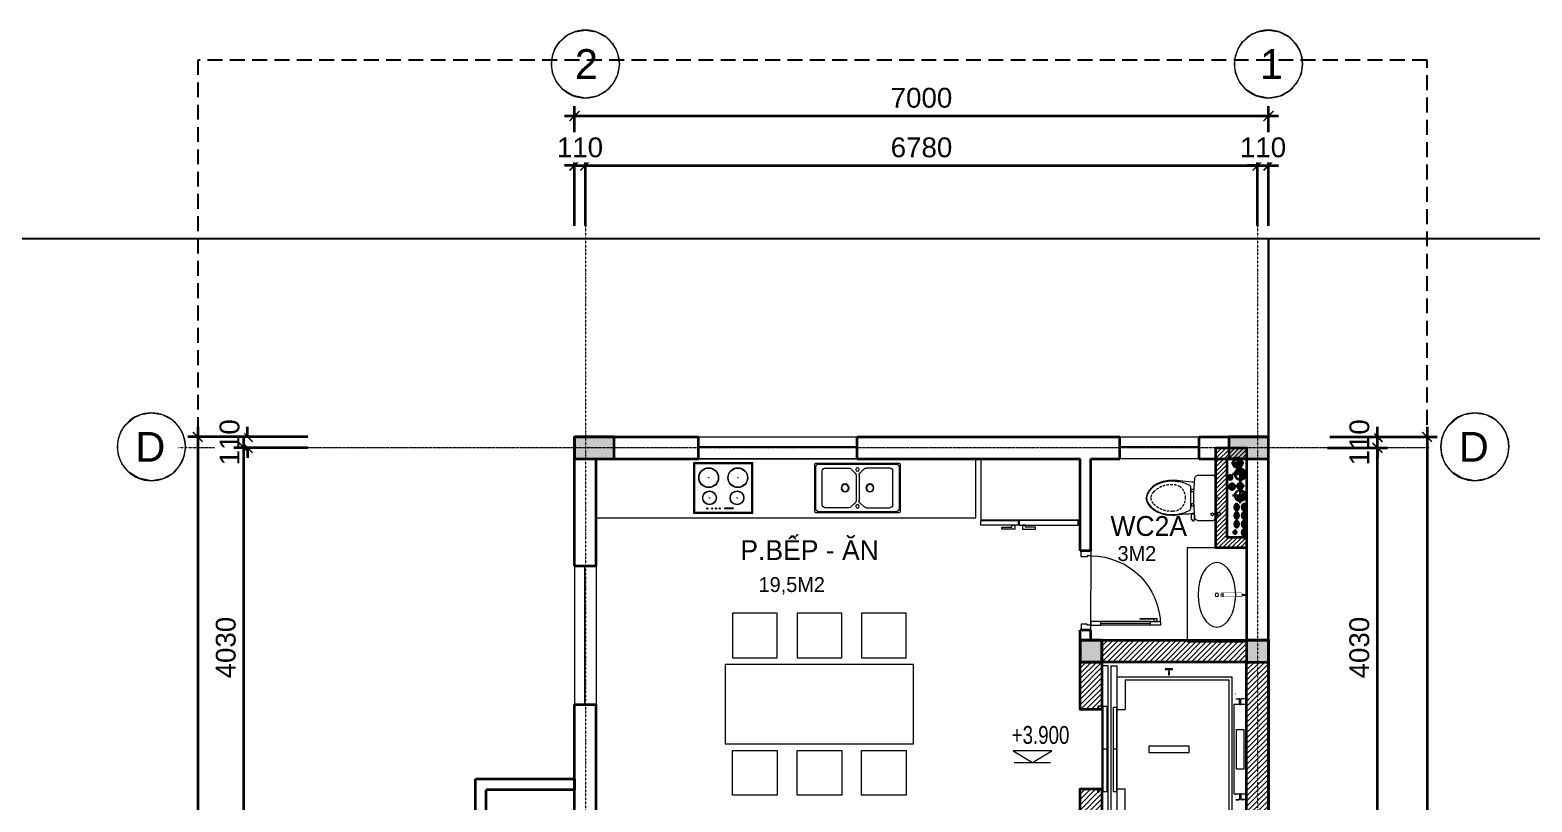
# Model space of a CAD drawing. Header units: millimetres. Extents: x -127141 to 682685, y -1234500 to 49778.
# Drawn here: x 258206 to 273356, y -180681 to -172897 of the extents above; entities that cross this region are included whole.
import ezdxf
from ezdxf.enums import TextEntityAlignment as Align

# ---------------------------------------------------------------- set-up
doc = ezdxf.new("R2010")
doc.units = ezdxf.units.MM
doc.header["$MEASUREMENT"] = 0
doc.set_wipeout_variables(frame=1)
for name, pattern in [('$AUDIT_BAD_LTYPE2', [0]), ('ACAD_ISO03W100', [30, 12, -18]), ('CENTER2', [1.125, 0.75, -0.125, 0.125, -0.125]), ('CONTINOUS', [0]), ('DASHDOT', [1, 0.5, -0.25, 0, -0.25]), ('DIVIDEX22', [1.25, 0.625, -0.25, 0, -0.125, 0, -0.25]), ('HIDDEN', [0.75, 0.5, -0.25]), ('PHANTOM2', [1.25, 0.625, -0.125, 0.125, -0.125, 0.125, -0.125]), ('PHANTOM3', [1.5, 0.625, -0.125, 0.125, -0.125, 0.125, -0.125, 0.125, -0.125]), ('xref-thap C (mb tang 32-2)$0$HIDDEN', [0.375, 0.25, -0.125])]:
    doc.linetypes.add(name, pattern=pattern)
for name, color, linetype, lineweight in [('-CONCRETE', 1, 'Continuous', 35), ('-DOOR', 137, 'Continuous', 9), ('-FURNITURE', 46, 'Continuous', 9), ('-KH', 143, 'Continuous', 13), ('-LINE1', 7, 'Continuous', 18), ('-LINE2', 252, 'Continuous', 9), ('-TEXT', 7, 'Continuous', 15), ('-WALL', 4, 'Continuous', 35), ('A-COT VACH', 2, 'Continuous', 35), ('A-DIM', 251, 'Continuous', 15), ('A-HATCH', 251, 'Continuous', 5), ('A-KY HIEU', 34, 'Continuous', 20), ('A-NET THAY', 125, 'Continuous', 18), ('A-TRUC', 251, 'DASHDOT', 5), ('A-TUONG', 7, 'Continuous', 35), ('N1.1-CN', 4, 'CONTINOUS', 35), ('N1.3-TN', 6, 'CENTER2', 35), ('N1.4-TP', 4, 'PHANTOM2', 35), ('N1.5-TH', 2, 'PHANTOM3', 30), ('N1.6-NM', 3, 'DIVIDEX22', 30), ('N4-OTHER1', 143, 'CONTINOUS', 15), ('TEXT25', 2, 'Continuous', 13)]:
    doc.layers.add(name, color=color, linetype=linetype, lineweight=lineweight)
doc.layers.add('LUOI GIONG', color=160, linetype='Continuous', plot=False)
for name, color, linetype in [('M-CD', 40, 'ACAD_ISO03W100'), ('M-Control', 170, 'CENTER2'), ('M-RP', 140, 'Continuous')]:
    doc.layers.add(name, color=color, linetype=linetype)
doc.styles.add('1', font='arial.ttf')
doc.styles.add('A1-arial', font='arial.ttf', dxfattribs={"width": 0.8})
doc.styles.get("Standard").update_dxf_attribs({"font": 'arial.ttf'})
doc.styles.add('SVN_AVO_thuong', font='')
doc.styles.add('T1', font='', dxfattribs={"height": 200})
doc.styles.get('SVN_AVO_thuong').set_extended_font_data('SVN-Avo')
doc.styles.get('T1').set_extended_font_data('VNgeometric Light')
doc.dimstyles.new('DIM_LAYOUT A2-A3', dxfattribs={"dimscale": 0, "dimtxt": 2, "dimasz": 1, "dimexe": 1, "dimexo": 0, "dimgap": 0.8, "dimtad": 1, "dimdec": 0, "dimlfac": -1, "dimzin": 0, "dimdsep": 46, "dimtxsty": 'Standard', "dimblk": 'ARCHTICK', "dimcen": 1, "dimdle": 1, "dimclrd": 256, "dimclre": 256, "dimclrt": 7, "dimadec": 0, "dimazin": 0, "dimtfac": 1, "dimtdec": 0, "dimtix": 1, "dimtofl": 0, "dimtmove": 2, "dimatfit": 3, "dimldrblk": 'ARCHTICK', "dimfxl": 1, "dimtfill": 1, "dimtolj": 1, "dimtzin": 0, "dimarcsym": 0})

# ---------------------------------------------------------------- blocks, each defined once
blk = doc.blocks.new('A$C18251349')
at = {"layer": '-LINE1'}
for points in [[(890, 4650), (1000, 4650), (1000, 3150), (890, 3150)], [(1000, 2350), (890, 2350), (890, 850), (1000, 850)]]:
    blk.add_lwpolyline(points, close=True, dxfattribs=at)
at = {"layer": '-WALL'}
for p, q in [((0, 5500), (1000, 5500)), ((0, 5500), (0, 5390)), ((1000, 4650), (1000, 5500)), ((0, 5390), (890, 5390)), ((890, 4650), (890, 5390)), ((890, 4650), (1000, 4650)), ((1000, 4650), (900, 4650)), ((890, 3150), (1000, 3150)), ((890, 3150), (890, 2350)), ((1000, 3150), (1000, 2350)), ((890, 2350), (1000, 2350)), ((890, 850), (1000, 850)), ((890, 850), (890, 110)), ((1000, 850), (1000, 0)), ((890, 110), (0, 110)), ((0, 110), (0, 0)), ((0, 0), (1000, 0))]:
    blk.add_line(p, q, dxfattribs=at)
blk = doc.blocks.new('X-5M-DH-2-CORE$0$A$C75E80C28')
at = {"layer": '-LINE2', "linetype": 'Continuous', "ltscale": 2}
for p, q in [((-731, -149), (731, -149)), ((-731, -1305), (-731, -149)), ((-557, -112), (-560, -112)), ((-510, -22), (-510, -51)), ((-507, -22), (-510, -22)), ((-510, -109), (-510, -79)), ((-507, -22), (-507, -51)), ((-507, -109), (-507, -79)), ((-456, -57), (-501, -57)), ((-456, -60), (-501, -60)), ((-456, -70), (-501, -70)), ((-456, -73), (-501, -73)), ((-453, -63), (-453, -67)), ((-450, -63), (-450, -67)), ((450, -63), (450, -67)), ((453, -63), (453, -67)), ((456, -57), (501, -57)), ((456, -60), (501, -60)), ((456, -70), (501, -70)), ((456, -73), (501, -73)), ((457, -112), (460, -112)), ((507, -22), (510, -22)), ((507, -22), (507, -51)), ((507, -109), (507, -79)), ((510, -22), (510, -51)), ((510, -109), (510, -79)), ((731, -1305), (731, -149)), ((-700, -179), (700, -179)), ((-700, -1225), (-700, -179)), ((700, -1225), (700, -179)), ((840, -1305), (-840, -1305)), ((-840, -1365), (-840, -1305)), ((-700, -1225), (-400, -1225)), ((425, -1309), (-425, -1309)), ((-425, -1343), (-425, -1309)), ((425, -1343), (-425, -1343)), ((-400, -1305), (-400, -1225)), ((0, -1309), (0, -1343)), ((700, -1225), (400, -1225)), ((400, -1305), (400, -1225)), ((425, -1343), (425, -1309)), ((840, -1365), (840, -1305)), ((840, -1365), (-840, -1365)), ((840, -1395), (-840, -1395)), ((-840, -1395), (-840, -1455)), ((-840, -1455), (-435, -1455)), ((-435, -1450), (-435, -1460)), ((-435, -1450), (-400, -1450)), ((-435, -1460), (-425, -1460)), ((-435, -1490), (-435, -1500)), ((-435, -1490), (-425, -1490)), ((-435, -1500), (-400, -1500)), ((-433, -1452), (-433, -1458)), ((-433, -1452), (-402, -1452)), ((-433, -1458), (-425, -1458)), ((-433, -1492), (-433, -1498)), ((-433, -1492), (-425, -1492)), ((-433, -1498), (-402, -1498)), ((430, -1406), (-430, -1406)), ((-430, -1406), (-430, -1446)), ((430, -1446), (-430, -1446)), ((-425, -1458), (-425, -1460)), ((-425, -1490), (-425, -1492)), ((-402, -1452), (-402, -1498)), ((400, -1450), (-400, -1450)), ((-400, -1450), (-400, -1500)), ((0, -1406), (0, -1446)), ((400, -1450), (400, -1500)), ((435, -1450), (400, -1450)), ((435, -1500), (400, -1500)), ((402, -1452), (402, -1498)), ((433, -1452), (402, -1452)), ((433, -1498), (402, -1498)), ((433, -1458), (425, -1458)), ((425, -1458), (425, -1460)), ((435, -1460), (425, -1460)), ((425, -1490), (425, -1492)), ((435, -1490), (425, -1490)), ((433, -1492), (425, -1492)), ((430, -1406), (430, -1446)), ((433, -1452), (433, -1458)), ((433, -1492), (433, -1498)), ((435, -1450), (435, -1460)), ((840, -1455), (435, -1455)), ((435, -1490), (435, -1500)), ((840, -1395), (840, -1455))]:
    blk.add_line(p, q, dxfattribs=at)
for points in [[(-450, 0), (-450, -130), (450, -130), (450, 0)], [(-200, -29), (200, -29), (200, -101), (-200, -101)], [(-36, -584), (36, -584), (36, -984), (-36, -984)]]:
    blk.add_lwpolyline(points, close=True, dxfattribs=at)
for points in [[(-780, -789), (-751, -789, 0.414214), (-750, -788), (-750, -784), (-750, -780, 0.414214), (-751, -779), (-780, -779, -0.256978), (-784, -782), (-798, -782, -0.414214), (-801, -779), (-804, -749, 0.414214), (-807, -746), (-812, -746), (-812, -784), (-812, -821), (-807, -821, 0.414214), (-804, -818), (-801, -789, -0.414214), (-798, -786), (-784, -786, -0.256978), (-780, -789)], [(780, -789), (751, -789, -0.414214), (750, -788), (750, -784), (750, -780, -0.414214), (751, -779), (780, -779, 0.256978), (784, -782), (798, -782, 0.414214), (801, -779), (804, -749, -0.414214), (807, -746), (812, -746), (812, -784), (812, -821), (807, -821, -0.414214), (804, -818), (801, -789, 0.414214), (798, -786), (784, -786, 0.256978), (780, -789)]]:
    blk.add_lwpolyline(points, format="xyb", dxfattribs=at)
for centre, radius, start, end in [((-501, -51), 9.4, 180, 270), ((-501, -79), 9.4, 90, 180), ((-501, -51), 6.2, 180, 270), ((-501, -79), 6.2, 90, 180), ((-456, -63), 6.2, 0, 90), ((-456, -63), 3, 0, 90), ((-456, -67), 6.2, 270, 0), ((-456, -67), 3, 270, 0), ((456, -63), 6.2, 90, 180), ((456, -67), 6.2, 180, 270), ((456, -63), 3, 90, 180), ((456, -67), 3, 180, 270), ((501, -51), 6.2, 270, 0), ((501, -51), 9.4, 270, 0), ((501, -79), 9.4, 0, 90), ((501, -79), 6.2, 0, 90)]:
    blk.add_arc(centre, radius, start, end, dxfattribs=at)
blk = doc.blocks.new('A$C5C575821')
at = {"layer": '-CONCRETE'}
h = blk.add_hatch(color=256, dxfattribs=at)
h.dxf.hatch_style = 1
h.paths.add_polyline_path([(0, 220), (0, 0), (220, 0), (220, 220)])
blk.add_lwpolyline([(0, 0), (220, 0), (220, 220), (0, 220)], close=True, dxfattribs=at)
blk = doc.blocks.new('A$C3F71457E')
at = {"layer": 'A-HATCH'}
h = blk.add_hatch(dxfattribs=at)
h.set_pattern_fill('ANSI31', color=256, scale=300)
h.paths.add_polyline_path([(200, 380), (-20, 380), (-20, -98), (18, -98), (18, -67), (12, -67), (12, -75), (10, -75), (10, -65), (20, -65), (20, -100), (200, -100)])
h.paths.add_polyline_path([(-20, 600), (-1480, 600), (-1480, 380), (-20, 380)])
h.paths.add_polyline_path([(-1480, 380), (-1700, 380), (-1700, -1380), (-1480, -1380)])
h.paths.add_polyline_path([(-20, -1380), (-1480, -1380), (-1480, -1600), (-20, -1600)])
h.paths.add_polyline_path([(200, -900), (20, -900), (20, -935), (10, -935), (10, -925), (12, -925), (12, -933), (18, -933), (18, -902), (-20, -902), (-20, -1380), (-20, -1380), (200, -1380)])
at = {"layer": '-CONCRETE'}
blk.add_lwpolyline([(-20, -100), (-20, 380), (-1480, 380), (-1480, -1380), (-20, -1380), (-20, -900), (200, -900), (200, -1600), (-1700, -1600), (-1700, 600), (200, 600), (200, -100), (-20, -100)], dxfattribs=at)
at = {"layer": '-LINE1'}
blk.add_line((-20, -900), (-20, -100), dxfattribs=at)
at = {"layer": '-WALL'}
for p in [(-1700, 380), (-20, 380), (-1700, -1600), (-20, -1600)]:
    blk.add_blockref('A$C5C575821', p, dxfattribs=at)
at = {"color": 2, "rotation": 90}
blk.add_blockref('X-5M-DH-2-CORE$0$A$C75E80C28', (-1480, -500), dxfattribs=at)
blk = doc.blocks.new('A$C23F441E4')
at = {"ltscale": 3}
blk.add_lwpolyline([(-300, 0), (-300, -510), (300, -510), (300, 0), (-300, 0)], dxfattribs=at)
for points in [[(-290, -10), (-290, -500), (290, -500), (290, -10)], [(-100, -46), (-15, -46), (-15, -56), (-100, -56)]]:
    blk.add_lwpolyline(points, close=True, dxfattribs=at)
for centre, radius in [((-139, -156), 70), ((-139, -156), 67), ((37, -48), 6.6), ((74, -48), 6.6), ((139, -156), 70), ((139, -156), 67), ((112, -48), 6.6), ((160, -48), 6.6), ((-147, -359), 100), ((-147, -359), 97), ((-139, -156), 2), ((147, -359), 100), ((147, -359), 97), ((139, -156), 2), ((-147, -359), 2), ((147, -359), 2)]:
    blk.add_circle(centre, radius, dxfattribs=at)
blk = doc.blocks.new('A$C14986441')
at = {"ltscale": 3}
for p, q in [((-250, 420), (-250, -420)), ((240, 430), (-240, 430)), ((-200, 325), (-200, 87)), ((170, 355), (-170, 355)), ((200, 87), (200, 325)), ((250, -420), (250, 420)), ((-191, 66), (-149, 24)), ((-128, 15), (128, 15)), ((149, 24), (191, 66)), ((-200, -325), (-200, -87)), ((-191, -66), (-149, -24)), ((-128, -15), (128, -15)), ((149, -24), (191, -66)), ((200, -87), (200, -325)), ((-240, -430), (240, -430)), ((170, -355), (-170, -355))]:
    blk.add_line(p, q, dxfattribs=at)
blk.add_lwpolyline([(240, -390), (240, 390, 0.414214), (210, 420), (-210, 420, 0.414214), (-240, 390), (-240, -390, 0.414214), (-210, -420), (210, -420, 0.414214)], format="xyb", close=True, dxfattribs=at)
for centre, radius in [((0, 125), 40), ((0, 125), 35), ((-186, 0), 17.5), ((185, 0), 17.5), ((0, -125), 40), ((0, -125), 35)]:
    blk.add_circle(centre, radius, dxfattribs=at)
for centre, radius, start, end in [((-240, 420), 10, 90, 180), ((-170, 325), 30, 90, 180), ((170, 325), 30, 0, 90), ((240, 420), 10, 0, 90), ((-170, 87), 30, 180, 225), ((-128, 45), 30, 225, 270), ((128, 45), 30, 270, 315), ((170, 87), 30, 315, 0), ((-170, -87), 30, 135, 180), ((-128, -45), 30, 90, 135), ((128, -45), 30, 45, 90), ((170, -87), 30, 0, 45), ((-240, -420), 10, 180, 270), ((-170, -325), 30, 180, 270), ((170, -325), 30, 270, 0), ((240, -420), 10, 270, 0)]:
    blk.add_arc(centre, radius, start, end, dxfattribs=at)
blk = doc.blocks.new('A$C55AD6C8F')
at = {"ltscale": 3}
for p, q in [((-670, 624), (-670, 1000)), ((-670, 1000), (-624, 1000)), ((-624, 1000), (-624, 624)), ((0, 1000), (-615, 1000)), ((-615, 1000), (-615, 0)), ((0, 0), (0, 1000)), ((-624, 624), (-670, 624)), ((-670, 613), (-670, 18)), ((-624, 613), (-670, 613)), ((-624, 18), (-624, 613)), ((-670, 18), (-624, 18)), ((-615, 0), (0, 0))]:
    blk.add_line(p, q, dxfattribs=at)
at = {"ltscale": 3, "elevation": 0}
for points in [[(-670, 688), (-670, 657), (-710, 657), (-710, 788), (-691, 788), (-691, 688)], [(-670, 549), (-670, 580), (-710, 580), (-710, 449), (-691, 449), (-691, 549)]]:
    blk.add_lwpolyline(points, close=True, dxfattribs=at)
blk = doc.blocks.new('*U122')
at = {"linetype": '$AUDIT_BAD_LTYPE2'}
for p, q in [((70, 100), (70, 600)), ((90, 600), (90, 100))]:
    blk.add_line(p, q, dxfattribs=at)
for points in [[(50, 600), (90, 600), (90, 700), (50, 700), (50, 600)], [(50, 603), (50, 100)], [(50, 100), (90, 100), (90, 0), (50, 0), (50, 100)]]:
    blk.add_lwpolyline(points)
for points in [[(118, 495), (118, 664), (90, 664), (90, 636), (113, 636), (113, 495)], [(0, 0), (50, 0), (50, -40), (60, -40), (60, -100), (0, -100)], [(800, 0), (750, 0), (750, -40), (740, -40), (740, -100), (800, -100)]]:
    blk.add_lwpolyline(points, close=True)
at = {"linetype": '$AUDIT_BAD_LTYPE2', "ltscale": 0.3}
blk.add_arc((50, 0), 700, 0, 90, dxfattribs=at)
blk = doc.blocks.new('A$C18091ED7')
for p, q in [((0, -42), (0, 0)), ((146, -27), (179, -27)), ((146, -27), (146, -30)), ((146, -30), (166, -30)), ((153, -37), (146, -30)), ((152, 0), (152, -27)), ((152, 0), (179, 0)), ((153, -37), (166, -37)), ((153, -40), (153, -37)), ((153, -40), (178, -40)), ((153, -40), (178, -40)), ((153, -40), (153, -42)), ((185, -30), (166, -30)), ((178, -37), (166, -37)), ((185, -30), (178, -37)), ((178, -37), (178, -40)), ((178, -40), (178, -42)), ((179, 0), (179, -27)), ((179, -27), (185, -27)), ((185, -27), (185, -30)), ((-83, -267), (-83, -300)), ((-83, -278), (-83, -288)), ((-61, -290), (-83, -290)), ((-63, -265), (-81, -265)), ((-61, -267), (-61, -300)), ((61, -267), (61, -300)), ((61, -290), (83, -290)), ((63, -265), (81, -265)), ((83, -267), (83, -300)), ((83, -278), (83, -288)), ((165, -262), (165, -290)), ((168, -260), (228, -260)), ((168, -292), (207, -292)), ((231, -274), (231, -262))]:
    blk.add_line(p, q)
for points in [[(230, -219, -0.137407), (225, -235), (222, -241, -0.236081), (198, -255, -0.051961), (-198, -255, -0.236081), (-222, -241), (-225, -235, -0.137407), (-230, -219), (-230, -72, -0.198912), (-226, -63), (-209, -46, -0.198912), (-200, -42), (0, -42), (200, -42, -0.198912), (209, -46), (226, -63, -0.198912), (230, -72)], [(144, -619, -0.212405), (26, -734, -0.027685), (-1, -739, -0.022279), (-26, -734, -0.212405), (-144, -619, -0.142796), (-167, -428, -0.093005), (-128, -309, -0.256439), (-111, -300), (0, -300), (111, -300, -0.256439), (128, -309, -0.093005), (167, -428, -0.142796)]]:
    blk.add_lwpolyline(points, format="xyb", close=True)
at = {"linetype": 'xref-thap C (mb tang 32-2)$0$HIDDEN', "ltscale": 100}
blk.add_lwpolyline([(61, -669, -0.199031), (0, -699, -0.199031), (-61, -669, -0.218924), (-132, -478, -0.153791), (-112, -404, -0.236701), (0, -348, -0.236701), (112, -404, -0.153791), (132, -478, -0.218924)], format="xyb", close=True, dxfattribs=at)
blk.add_circle((166, -78), 13.9)
for centre, radius, start, end in [((-81, -267), 1.98, 90, 180), ((-63, -267), 1.98, 0, 90), ((63, -267), 1.98, 90, 180), ((81, -267), 1.98, 0, 90), ((168, -262), 2.47, 90, 180), ((168, -290), 2.47, 180, 270), ((207, -277), 15.5, 270, 306.4659), ((168, -225), 80.1, 306.4659, 320.3123), ((228, -274), 2.47, 320.3123, 0)]:
    blk.add_arc(centre, radius, start, end)
for points in [[(-156, -259), (-157, -267), (-164, -328), (-169, -385), (-184, -528), (-136, -679), (-50, -735), (-20, -741), (0, -744)], [(156, -259), (157, -267), (164, -328), (169, -385), (184, -528), (136, -679), (50, -735), (20, -741), (0, -744)]]:
    blk.add_open_spline(points, degree=3, knots=[130.613938, 130.613938, 130.613938, 130.613938, 152.852109, 311.129351, 417.703951, 561.383393, 697.692632, 710.812262, 710.812262, 710.812262, 710.812262])
blk = doc.blocks.new('Sink_Cicle')
blk.add_lwpolyline([(17, -50), (-17, -50), (-18, -252), (17, -252)], close=True)
blk.add_circle((0, -300), 17.5)
at = {"layer": 'Defpoints'}
blk.add_line((0, -100), (0, 0), dxfattribs=at)
blk.add_wipeout([(17, -50), (-17, -50), (-18, -252), (17, -252)])
at = {"layer": '-FURNITURE', "linetype": 'Continuous'}
blk.add_ellipse((0, -300), major_axis=(-325, 0), ratio=0.584615, dxfattribs=at)
blk.add_line((-18, -237), (17, -237))
blk = doc.blocks.new('A$C2896516a')
for points in [[(75, 1386), (525, 1386), (525, 1836), (75, 1836), (75, 1386)], [(725, 1386), (1175, 1386), (1175, 1836), (725, 1836), (725, 1386)], [(1375, 1386), (1825, 1386), (1825, 1836), (1375, 1836), (1375, 1386)], [(75, 450), (525, 450), (525, 0), (75, 0), (75, 450)], [(725, 450), (1175, 450), (1175, 0), (725, 0), (725, 450)], [(1375, 450), (1825, 450), (1825, 0), (1375, 0), (1375, 450)]]:
    blk.add_lwpolyline(points)
blk.add_lwpolyline([(0, 518), (1900, 518), (1900, 1318), (0, 1318)], close=True)
blk = doc.blocks.new('cot 220')
at = {"layer": 'A-COT VACH'}
h = blk.add_hatch(color=251, dxfattribs=at)
h.dxf.hatch_style = 1
h.paths.add_polyline_path([(110, 110), (-110, 110), (-110, -110), (110, -110)])
blk.add_lwpolyline([(-110, -110), (110, -110), (110, 110), (-110, 110)], close=True, dxfattribs=at)
blk = doc.blocks.new('Tag - Metric')
blk.add_lwpolyline([(0, 3.44), (-1.1, 3.26), (-2.06, 2.76), (-2.71, 2.12), (-3.13, 1.43), (-3.37, 0.73), (-3.44, 0), (-3.3, -0.99), (-2.83, -1.96), (-2.11, -2.72), (-1.16, -3.24), (0, -3.44), (1.28, -3.19), (2.29, -2.57), (2.96, -1.75), (3.33, -0.88), (3.44, 0), (3.34, 0.84), (3.08, 1.53), (2.65, 2.2), (1.84, 2.91), (1.07, 3.27), (0, 3.44)], close=True)
blk.add_circle((0, 0), 3.44)
at = {"style": 'A1-arial', "flags": 8}
blk.add_attdef('1', text='', height=3, dxfattribs=at).set_placement((0, 0), align=Align.MIDDLE_CENTER)
blk = doc.blocks.new('_ArchTick')
at = {"color": 0, "linetype": 'ByBlock', "const_width": 0.15}
blk.add_lwpolyline([(-0.5, -0.5), (0.5, 0.5)], dxfattribs=at)
blk = doc.blocks.new('*D2244')
at = {"layer": 'A-DIM', "lineweight": -2, "transparency": 16777216}
for p, q in [((4611, 21777), (4611, 22486)), ((11611, 21777), (11611, 22486)), ((4511, 22386), (11711, 22386))]:
    blk.add_line(p, q, dxfattribs=at)
at = {"layer": 'Defpoints', "color": 0, "transparency": 16777216}
for p in [(11611, 22386), (4611, 21777, 0), (11611, 21777, 0)]:
    blk.add_point(p, dxfattribs=at)
at = {"layer": 'A-DIM', "lineweight": -2, "transparency": 16777216, "xscale": 100, "yscale": 100, "zscale": 100, "rotation": 180}
blk.add_blockref('_ArchTick', (4611, 22386), dxfattribs=at)
at = {"layer": 'A-DIM', "lineweight": -2, "transparency": 16777216, "xscale": 100, "yscale": 100, "zscale": 100}
blk.add_blockref('_ArchTick', (11611, 22386), dxfattribs=at)
at = {"layer": 'A-DIM', "color": 7, "transparency": 16777216, "insert": (8111, 22568), "char_height": 200, "attachment_point": 5, "bg_fill": 3, "box_fill_scale": 1.25, "bg_fill_color": 256, "bg_fill_true_color": 13158600, "bg_fill_transparency": 0}
blk.add_mtext('\\A1;7000', dxfattribs=at)
blk = doc.blocks.new('*D2245')
at = {"layer": 'A-DIM', "lineweight": -2, "transparency": 16777216}
for p, q in [((12711, 19149), (12711, 19249)), ((12230, 19149), (12811, 19149)), ((12230, 19039), (12811, 19039)), ((12711, 19039), (12711, 18939))]:
    blk.add_line(p, q, dxfattribs=at)
at = {"layer": 'Defpoints', "color": 0, "transparency": 16777216}
for p in [(12230, 19149), (12230, 19039)]:
    blk.add_point(p, dxfattribs=at)
at = {"layer": 'A-DIM', "lineweight": -2, "transparency": 16777216, "xscale": 100, "yscale": 100, "zscale": 100}
for p, rotation in [((12711, 19149), 270), ((12711, 19039), 90)]:
    blk.add_blockref('_ArchTick', p, dxfattribs=dict(at, rotation=rotation))
at = {"layer": 'A-DIM', "color": 7, "transparency": 16777216, "insert": (12529, 19094), "char_height": 200, "attachment_point": 5, "rotation": 90, "bg_fill": 3, "box_fill_scale": 1.25, "bg_fill_color": 256, "bg_fill_true_color": 13158600, "bg_fill_transparency": 0}
blk.add_mtext('\\A1;110', dxfattribs=at)
at = {"layer": 'Defpoints', "color": 0, "transparency": 16777216}
blk.add_point((12711, 19039), dxfattribs=at)
blk = doc.blocks.new('*D2246')
at = {"layer": 'A-DIM', "lineweight": -2, "transparency": 16777216}
for p, q in [((1314, 19149), (1314, 19249)), ((1920, 19149), (1214, 19149)), ((1920, 19039), (1214, 19039)), ((1314, 19039), (1314, 18939))]:
    blk.add_line(p, q, dxfattribs=at)
at = {"layer": 'Defpoints', "color": 0, "transparency": 16777216}
for p in [(1920, 19149, 0), (1920, 19039, 0)]:
    blk.add_point(p, dxfattribs=at)
at = {"layer": 'A-DIM', "lineweight": -2, "transparency": 16777216, "xscale": 100, "yscale": 100, "zscale": 100}
for p, rotation in [((1314, 19149), 270), ((1314, 19039), 90)]:
    blk.add_blockref('_ArchTick', p, dxfattribs=dict(at, rotation=rotation))
at = {"layer": 'A-DIM', "color": 7, "transparency": 16777216, "insert": (1132, 19094), "char_height": 200, "attachment_point": 5, "rotation": 90, "bg_fill": 3, "box_fill_scale": 1.25, "bg_fill_color": 256, "bg_fill_true_color": 13158600, "bg_fill_transparency": 0}
blk.add_mtext('\\A1;110', dxfattribs=at)
at = {"layer": 'Defpoints', "color": 0, "transparency": 16777216}
blk.add_point((1314, 19039), dxfattribs=at)
blk = doc.blocks.new('*D2247')
at = {"layer": 'A-DIM', "lineweight": -2, "transparency": 16777216}
for p, q in [((13211, 19249), (13211, 5364)), ((12230, 19149), (13311, 19149)), ((12230, 5464), (13311, 5464))]:
    blk.add_line(p, q, dxfattribs=at)
at = {"layer": 'Defpoints', "color": 0, "transparency": 16777216}
for p in [(12230, 19149), (12230, 5464, 0), (13211, 5464)]:
    blk.add_point(p, dxfattribs=at)
at = {"layer": 'A-DIM', "lineweight": -2, "transparency": 16777216, "xscale": 100, "yscale": 100, "zscale": 100}
for p, rotation in [((13211, 19149), 90), ((13211, 5464), 270)]:
    blk.add_blockref('_ArchTick', p, dxfattribs=dict(at, rotation=rotation))
at = {"layer": 'A-DIM', "color": 7, "transparency": 16777216, "insert": (13403, 12174), "char_height": 200, "attachment_point": 5, "rotation": 90, "bg_fill": 3, "box_fill_scale": 1.25, "bg_fill_color": 256, "bg_fill_true_color": 13158600, "bg_fill_transparency": 0}
blk.add_mtext('\\A1;13685', dxfattribs=at)
blk = doc.blocks.new('*D2250')
at = {"layer": 'A-DIM', "lineweight": -2, "transparency": 16777216}
for p, q in [((4721, 21277), (4721, 21986)), ((11501, 21277), (11501, 21986)), ((4621, 21886), (11601, 21886))]:
    blk.add_line(p, q, dxfattribs=at)
at = {"layer": 'Defpoints', "color": 0, "transparency": 16777216}
for p in [(11501, 21886), (4721, 21277, 0), (11501, 21277, 0)]:
    blk.add_point(p, dxfattribs=at)
at = {"layer": 'A-DIM', "lineweight": -2, "transparency": 16777216, "xscale": 100, "yscale": 100, "zscale": 100, "rotation": 180}
blk.add_blockref('_ArchTick', (4721, 21886), dxfattribs=at)
at = {"layer": 'A-DIM', "lineweight": -2, "transparency": 16777216, "xscale": 100, "yscale": 100, "zscale": 100}
blk.add_blockref('_ArchTick', (11501, 21886), dxfattribs=at)
at = {"layer": 'A-DIM', "color": 7, "transparency": 16777216, "insert": (8111, 22068), "char_height": 200, "attachment_point": 5, "bg_fill": 3, "box_fill_scale": 1.25, "bg_fill_color": 256, "bg_fill_true_color": 13158600, "bg_fill_transparency": 0}
blk.add_mtext('\\A1;6780', dxfattribs=at)
blk = doc.blocks.new('*D2251')
at = {"layer": 'A-DIM', "lineweight": -2, "transparency": 16777216}
for p, q in [((11501, 21277), (11501, 21986)), ((11611, 21277), (11611, 21986)), ((11501, 21886), (11401, 21886)), ((11611, 21886), (11711, 21886))]:
    blk.add_line(p, q, dxfattribs=at)
at = {"layer": 'Defpoints', "color": 0, "transparency": 16777216}
for p in [(11501, 21277, 0), (11611, 21277)]:
    blk.add_point(p, dxfattribs=at)
at = {"layer": 'A-DIM', "lineweight": -2, "transparency": 16777216, "xscale": 100, "yscale": 100, "zscale": 100}
blk.add_blockref('_ArchTick', (11501, 21886), dxfattribs=at)
at = {"layer": 'A-DIM', "lineweight": -2, "transparency": 16777216, "xscale": 100, "yscale": 100, "zscale": 100, "rotation": 180}
blk.add_blockref('_ArchTick', (11611, 21886), dxfattribs=at)
at = {"layer": 'A-DIM', "color": 7, "transparency": 16777216, "insert": (11556, 22068), "char_height": 200, "attachment_point": 5, "bg_fill": 3, "box_fill_scale": 1.25, "bg_fill_color": 256, "bg_fill_true_color": 13158600, "bg_fill_transparency": 0}
blk.add_mtext('\\A1;110', dxfattribs=at)
at = {"layer": 'Defpoints', "color": 0, "transparency": 16777216}
blk.add_point((11611, 21886), dxfattribs=at)
blk = doc.blocks.new('*D2252')
at = {"layer": 'A-DIM', "lineweight": -2, "transparency": 16777216}
for p, q in [((4611, 21277), (4611, 21986)), ((4721, 21277), (4721, 21986)), ((4611, 21886), (4511, 21886)), ((4721, 21886), (4821, 21886))]:
    blk.add_line(p, q, dxfattribs=at)
at = {"layer": 'Defpoints', "color": 0, "transparency": 16777216}
for p in [(4611, 21277, 0), (4721, 21277)]:
    blk.add_point(p, dxfattribs=at)
at = {"layer": 'A-DIM', "lineweight": -2, "transparency": 16777216, "xscale": 100, "yscale": 100, "zscale": 100}
blk.add_blockref('_ArchTick', (4611, 21886), dxfattribs=at)
at = {"layer": 'A-DIM', "lineweight": -2, "transparency": 16777216, "xscale": 100, "yscale": 100, "zscale": 100, "rotation": 180}
blk.add_blockref('_ArchTick', (4721, 21886), dxfattribs=at)
at = {"layer": 'A-DIM', "color": 7, "transparency": 16777216, "insert": (4666, 22068), "char_height": 200, "attachment_point": 5, "bg_fill": 3, "box_fill_scale": 1.25, "bg_fill_color": 256, "bg_fill_true_color": 13158600, "bg_fill_transparency": 0}
blk.add_mtext('\\A1;110', dxfattribs=at)
at = {"layer": 'Defpoints', "color": 0, "transparency": 16777216}
blk.add_point((4721, 21886), dxfattribs=at)
blk = doc.blocks.new('*D2255')
at = {"layer": 'A-DIM', "lineweight": -2, "transparency": 16777216}
for p, q in [((12711, 14909), (12711, 19139)), ((12206, 19039), (12811, 19039)), ((12206, 15009), (12811, 15009))]:
    blk.add_line(p, q, dxfattribs=at)
at = {"layer": 'Defpoints', "color": 0, "transparency": 16777216}
for p in [(12206, 19039, 0), (12711, 19039), (12206, 15009, 0)]:
    blk.add_point(p, dxfattribs=at)
at = {"layer": 'A-DIM', "lineweight": -2, "transparency": 16777216, "xscale": 100, "yscale": 100, "zscale": 100}
for p, rotation in [((12711, 19039), 90), ((12711, 15009), 270)]:
    blk.add_blockref('_ArchTick', p, dxfattribs=dict(at, rotation=rotation))
at = {"layer": 'A-DIM', "color": 7, "transparency": 16777216, "insert": (12528, 17024), "char_height": 200, "attachment_point": 5, "rotation": 90, "bg_fill": 3, "box_fill_scale": 1.25, "bg_fill_color": 256, "bg_fill_true_color": 13158600, "bg_fill_transparency": 0}
blk.add_mtext('\\A1;4030', dxfattribs=at)
blk = doc.blocks.new('*D2256')
at = {"layer": 'A-DIM', "lineweight": -2, "transparency": 16777216}
for p, q in [((1276, 14909), (1276, 19139)), ((1871, 19039), (1176, 19039)), ((1871, 15009), (1176, 15009))]:
    blk.add_line(p, q, dxfattribs=at)
at = {"layer": 'Defpoints', "color": 0, "transparency": 16777216}
for p in [(1276, 19039), (1871, 19039, 0), (1871, 15009, 0)]:
    blk.add_point(p, dxfattribs=at)
at = {"layer": 'A-DIM', "lineweight": -2, "transparency": 16777216, "xscale": 100, "yscale": 100, "zscale": 100}
for p, rotation in [((1276, 19039), 90), ((1276, 15009), 270)]:
    blk.add_blockref('_ArchTick', p, dxfattribs=dict(at, rotation=rotation))
at = {"layer": 'A-DIM', "color": 7, "transparency": 16777216, "insert": (1094, 17024), "char_height": 200, "attachment_point": 5, "rotation": 90, "bg_fill": 3, "box_fill_scale": 1.25, "bg_fill_color": 256, "bg_fill_true_color": 13158600, "bg_fill_transparency": 0}
blk.add_mtext('\\A1;4030', dxfattribs=at)
blk = doc.blocks.new('*D2258')
at = {"layer": 'A-DIM', "lineweight": -2, "transparency": 16777216}
for p, q in [((811, 19249), (811, 5364)), ((1920, 19149), (711, 19149)), ((1984, 5464), (711, 5464))]:
    blk.add_line(p, q, dxfattribs=at)
at = {"layer": 'Defpoints', "color": 0, "transparency": 16777216}
for p in [(1920, 19149, 0), (811, 5464), (1984, 5464, 0)]:
    blk.add_point(p, dxfattribs=at)
at = {"layer": 'A-DIM', "lineweight": -2, "transparency": 16777216, "xscale": 100, "yscale": 100, "zscale": 100}
for p, rotation in [((811, 19149), 90), ((811, 5464), 270)]:
    blk.add_blockref('_ArchTick', p, dxfattribs=dict(at, rotation=rotation))
at = {"layer": 'A-DIM', "color": 7, "transparency": 16777216, "insert": (628, 12307), "char_height": 200, "attachment_point": 5, "rotation": 90, "bg_fill": 3, "box_fill_scale": 1.25, "bg_fill_color": 256, "bg_fill_true_color": 13158600, "bg_fill_transparency": 0}
blk.add_mtext('\\A1;13685', dxfattribs=at)
blk = doc.blocks.new('N-ONGDUNG')
at = {"layer": 'N4-OTHER1', "ltscale": 10}
h = blk.add_hatch(dxfattribs=at)
h.set_pattern_fill('ANSI31', color=256, scale=36, angle=-90, style=0)
h.set_pattern_definition([(315, (39548.85, 159241.4585), (3.18198052, 3.18198052), [])])
h.paths.add_polyline_path([(0, 45, -0.414214), (45, 0), (0, 0)])
h.paths.add_polyline_path([(-45, 0, -0.414214), (0, 45), (0, 0, 1)])
h.paths.add_polyline_path([(0, 0), (45, 0, -1)])
at = {"linetype": 'Continuous', "ltscale": 10}
for p, q in [((63, 0), (-63, 0)), ((0, 63), (0, -63))]:
    blk.add_line(p, q, dxfattribs=at)
blk.add_circle((0, 0), 45, dxfattribs=at)
for centre, start, end in [((-23, 0), 0, 180), ((23, 0), 180, 0)]:
    blk.add_arc(centre, 22.5, start, end, dxfattribs=at)
blk = doc.blocks.new('$cc')
h = blk.add_hatch()
h.set_pattern_fill('_USER', color=8, scale=0.05, angle=45, style=0, pattern_type=0)
h.set_pattern_definition([(45, (-200956.024176, 465343.044346), (-0.0353553390593, 0.0353553390593), [])])
edge = h.paths.add_edge_path()
edge.add_arc((-0.19, -0.25), 0.313, -53.1301, 53.1301, ccw=False)
edge.add_arc((0, 0), 0.5, 90, 270, ccw=False)
edge.add_arc((0.19, 0.25), 0.312, 126.8699, 233.1301)
at = {"color": 8}
blk.add_lwpolyline([(0, 0, -0.5), (0, -0.5, -1), (0, 0.5, 0.5), (0, 0, 0.333333), (0, 0, 0.333333)], format="xyb", dxfattribs=at)
blk.add_circle((0, 0), 0.5)
blk = doc.blocks.new('A$C9810a9bf')
at = {"layer": 'M-RP', "ltscale": 200}
for centre, radius in [((-14.75, 0), 14.75), ((-14.75, 0), 4.75), ((17.95, 0), 17.95), ((17.95, 0), 7.95)]:
    blk.add_circle(centre, radius, dxfattribs=at)
blk.add_ellipse((3.2, 0), major_axis=(-32.7, 0), ratio=0.75611402, dxfattribs=at)
at = {"layer": 'M-RP', "ltscale": 200, "xscale": 9.5, "yscale": 9.5, "zscale": 9.5, "rotation": 180}
blk.add_blockref('$cc', (-14.75, 0), dxfattribs=at)
at = {"layer": 'M-RP', "ltscale": 200, "xscale": 15.9, "yscale": 15.9, "zscale": 15.9}
blk.add_blockref('$cc', (17.95, 0), dxfattribs=at)
blk = doc.blocks.new('A$Caa2107e4')
at = {"layer": 'M-Control', "ltscale": 0.03}
for centre, radius in [((-14.75, 0), 14.75), ((-14.75, 0), 4.75), ((17.95, 0), 17.95), ((17.95, 0), 7.95)]:
    blk.add_circle(centre, radius, dxfattribs=at)
blk.add_ellipse((3.2, 0), major_axis=(-32.7, 0), ratio=0.75611402, dxfattribs=at)
at = {"layer": 'M-Control', "ltscale": 0.03, "xscale": 9.5, "yscale": 9.5, "zscale": 9.5, "rotation": 180}
blk.add_blockref('$cc', (-14.75, 0), dxfattribs=at)
at = {"layer": 'M-Control', "ltscale": 0.03, "xscale": 15.9, "yscale": 15.9, "zscale": 15.9}
blk.add_blockref('$cc', (17.95, 0), dxfattribs=at)
blk = doc.blocks.new('A$Cddca1029')
at = {"layer": 'A-HATCH'}
h = blk.add_hatch(dxfattribs=at)
h.set_pattern_fill('ANSI31', color=256, scale=250, angle=180)
h.set_pattern_definition([(225, (850724.535, -721488), (22.0970869, -22.0970869), [])])
h.paths.add_polyline_path([(900, 12), (1010, 12), (1010, 322), (0, 322), (0, 12), (110, 12), (110, 212), (900, 212)])
at = {"layer": 'A-NET THAY'}
blk.add_line((110, 12), (900, 12, 0), dxfattribs=at)
at = {"layer": 'A-TUONG'}
for points in [[(900, 12), (1010, 12), (1010, 322), (0, 322), (0, 12), (110, 12), (110, 212), (900, 212), (900, 12)], [(110, 12), (900, 12)]]:
    blk.add_lwpolyline(points, dxfattribs=at)
at = {"layer": 'M-CD', "xscale": 34, "yscale": 34, "zscale": 34, "rotation": 270}
blk.add_blockref('$cc', (851, 128), dxfattribs=at)
at = {"layer": 'M-RP', "ltscale": 200}
for name, p in [('A$C9810a9bf', (595, 113)), ('A$Caa2107e4', (595, 113)), ('A$C9810a9bf', (595, 38)), ('A$Caa2107e4', (595, 38)), ('A$C9810a9bf', (680, 113)), ('A$Caa2107e4', (680, 113)), ('A$C9810a9bf', (680, 38)), ('A$Caa2107e4', (680, 38)), ('A$C9810a9bf', (766, 113)), ('A$Caa2107e4', (766, 113)), ('A$C9810a9bf', (766, 38)), ('A$Caa2107e4', (766, 38)), ('A$C9810a9bf', (851, 38)), ('A$Caa2107e4', (851, 38))]:
    blk.add_blockref(name, p, dxfattribs=at)
at = {"layer": 'N1.1-CN', "xscale": 0.4444444444444459, "yscale": 0.4444444444444459, "zscale": 0.4444444444444459}
blk.add_blockref('N-ONGDUNG', (299, 177), dxfattribs=at)
at = {"layer": 'N1.3-TN', "xscale": -1, "rotation": 180}
blk.add_blockref('N-ONGDUNG', (155, 102), dxfattribs=at)
at = {"layer": 'N1.4-TP', "xscale": 1.222222222222223, "yscale": 1.222222222222223, "zscale": 1.222222222222223, "rotation": 180}
blk.add_blockref('N-ONGDUNG', (266, 77), dxfattribs=at)
at = {"layer": 'N1.5-TH', "xscale": 0.6666666666666681, "yscale": 0.6666666666666681, "zscale": 0.6666666666666681}
for p in [(391, 159), (385, 77)]:
    blk.add_blockref('N-ONGDUNG', p, dxfattribs=at)
at = {"layer": 'N1.6-NM', "xscale": -1.222222222222223, "yscale": 1.222222222222223, "zscale": 1.222222222222223, "rotation": 180}
blk.add_blockref('N-ONGDUNG', (482, 77), dxfattribs=at)
blk = doc.blocks.new('A$C8515276a')
at = {"layer": 'A-COT VACH'}
h = blk.add_hatch(color=251, dxfattribs=at)
h.dxf.hatch_style = 1
h.paths.add_polyline_path([(5010.6, 19149), (4610.6, 19149), (4610.6, 18929), (5010.6, 18929)])
h = blk.add_hatch(color=251, dxfattribs=at)
h.dxf.hatch_style = 1
h.paths.add_polyline_path([(11610.6, 19149), (11210.6, 19149), (11210.6, 18929), (11610.6, 18929)])
for points in [[(4610.6, 18929), (5010.6, 18929), (5010.6, 19149), (4610.6, 19149)], [(11210.6, 18929), (11610.6, 18929), (11610.6, 19149), (11210.6, 19149)]]:
    blk.add_lwpolyline(points, close=True, dxfattribs=at)
at = {"layer": 'A-TRUC', "ltscale": 3}
for p, q in [((13235.3, 19039, 0), (614.8, 19039, 0)), ((13189.8, 19039, 0), (774.1, 19039, 0))]:
    blk.add_line(p, q, dxfattribs=at)
at = {"layer": 'A-TRUC', "ltscale": 3, "elevation": 0}
blk.add_lwpolyline([(4720.6, 21862.5), (4720.6, 932.5)], dxfattribs=at)
at = {"layer": 'A-COT VACH', "xscale": -1}
blk.add_blockref('cot 220', (9820.5, 16989, 0), dxfattribs=at)
at = {"layer": 'A-COT VACH'}
blk.add_blockref('cot 220', (11500.6, 16989, 0), dxfattribs=at)
at = {"layer": 'A-KY HIEU'}
ref = blk.add_blockref('Tag - Metric', (13692.6, 19049, 0), dxfattribs=dict(at, xscale=-99.58625416537795, yscale=99.58625416537795, zscale=99.58625416537795))
ref.add_attrib('DETAIL#', 'D', dxfattribs={"layer": '0', "height": 300, "style": 'A1-arial'}).set_placement((13682.6, 19049, 0), align=Align.MIDDLE_CENTER)
ref = blk.add_blockref('Tag - Metric', (342.9, 19049, 0), dxfattribs=dict(at, xscale=-99.58625416537795, yscale=99.58625416537795, zscale=99.58625416537795))
ref.add_attrib('DETAIL#', 'D', dxfattribs={"layer": '0', "height": 300, "style": 'A1-arial'}).set_placement((332.8, 19049, 0), align=Align.MIDDLE_CENTER)
at = {"layer": 'A-DIM'}
dim = blk.add_linear_dim(base=(11610.6, 22386.2, 0), p1=(4610.6, 21776.6, 0), p2=(11610.6, 21776.6, 0), dimstyle='DIM_LAYOUT A2-A3', override={"dimscale": 100}, dxfattribs=at)
dim.commit()
dim.dimension.update_dxf_attribs({"geometry": '*D2244', "text_midpoint": (8110.6, 22568.3, 0)})
for base, p1, p2, picture, middle in [((1314.1, 19039, 0), (1919.8, 19149, 0), (1919.8, 19039, 0), '*D2246', (1132, 19094, 0)), ((12710.6, 19039, 0), (12230.3, 19149, 0), (12230.3, 19039, 0), '*D2245', (12528.5, 19094, 0))]:
    dim = blk.add_linear_dim(base=base, p1=p1, p2=p2, angle=90, dimstyle='DIM_LAYOUT A2-A3', override={"dimscale": 100}, dxfattribs=at)
    dim.commit()
    dim.dimension.update_dxf_attribs({"geometry": picture, "text_midpoint": middle})
dim = blk.add_linear_dim(base=(11500.6, 21886.2, 0), p1=(4720.6, 21276.6, 0), p2=(11500.6, 21276.6, 0), dimstyle='DIM_LAYOUT A2-A3', override={"dimscale": 100}, dxfattribs=at)
dim.commit()
dim.dimension.update_dxf_attribs({"geometry": '*D2250', "text_midpoint": (8110.6, 22068.3, 0)})
dim = blk.add_linear_dim(base=(13210.6, 5464, 0), p1=(12230.3, 19149, 0), p2=(12230.3, 5464, 0), angle=90, dimstyle='DIM_LAYOUT A2-A3', override={"dimscale": 100}, dxfattribs=at)
dim.commit()
dim.dimension.update_dxf_attribs({"geometry": '*D2247', "text_midpoint": (13402.9, 12174, 0), "dimtype": 128})
dim = blk.add_linear_dim(base=(1276.4, 19039, 0), p1=(1871.1, 15009, 0), p2=(1871.1, 19039, 0), angle=270, dimstyle='DIM_LAYOUT A2-A3', override={"dimscale": 100}, dxfattribs=at)
dim.commit()
dim.dimension.update_dxf_attribs({"geometry": '*D2256', "text_midpoint": (1094.3, 17024, 0)})
for base, p1, p2, picture, middle in [((4720.6, 21886.2, 0), (4610.6, 21276.6, 0), (4720.6, 21276.6, 0), '*D2252', (4665.6, 22068.3, 0)), ((11610.6, 21886.2, 0), (11500.6, 21276.6, 0), (11610.6, 21276.6, 0), '*D2251', (11555.6, 22068.3, 0))]:
    dim = blk.add_linear_dim(base=base, p1=p1, p2=p2, dimstyle='DIM_LAYOUT A2-A3', override={"dimscale": 100}, dxfattribs=at)
    dim.commit()
    dim.dimension.update_dxf_attribs({"geometry": picture, "text_midpoint": middle})
dim = blk.add_linear_dim(base=(12710.6, 19039, 0), p1=(12206.4, 15009, 0), p2=(12206.4, 19039, 0), angle=270, dimstyle='DIM_LAYOUT A2-A3', override={"dimscale": 100}, dxfattribs=at)
dim.commit()
dim.dimension.update_dxf_attribs({"geometry": '*D2255', "text_midpoint": (12528.4, 17024, 0)})
at = {"layer": 'A-TRUC', "ltscale": 3, "elevation": 0}
blk.add_lwpolyline([(11500.6, 21862.5), (11500.6, 932.5)], dxfattribs=at)
at = {"layer": 'Defpoints', "color": 1, "linetype": 'HIDDEN', "ltscale": 300, "elevation": 0}
blk.add_lwpolyline([(13210.6, 22949), (810.6, 22949), (810.6, 1946.2), (13210.6, 1946.2)], close=True, dxfattribs=at)
at = {"layer": 'A-KY HIEU'}
ref = blk.add_blockref('Tag - Metric', (4720.6, 22909.5, 0), dxfattribs=dict(at, xscale=-99.58625416537795, yscale=99.58625416537795, zscale=99.58625416537795))
ref.add_attrib('DETAIL#', '2', dxfattribs={"layer": '0', "height": 300, "style": 'A1-arial'}).set_placement((4730.4, 22909.5, 0), align=Align.MIDDLE_CENTER)
ref = blk.add_blockref('Tag - Metric', (11610.7, 22909.5, 0), dxfattribs=dict(at, xscale=-99.58625416537795, yscale=99.58625416537795, zscale=99.58625416537795))
ref.add_attrib('DETAIL#', '1', dxfattribs={"layer": '0', "height": 300, "style": 'A1-arial'}).set_placement((11642, 22909.5, 0), align=Align.MIDDLE_CENTER)
at = {"layer": 'A-DIM'}
dim = blk.add_linear_dim(base=(810.6, 5464, 0), p1=(1919.8, 19149, 0), p2=(1984.1, 5464), angle=90, dimstyle='DIM_LAYOUT A2-A3', override={"dimscale": 100}, dxfattribs=at)
dim.commit()
dim.dimension.update_dxf_attribs({"geometry": '*D2258', "text_midpoint": (628.4, 12306.5, 0)})

msp = doc.modelspace()

# ---------------------------------------------------------------- linework, layer by layer
at = {"layer": '-DOOR'}
for p, q in [((264947.4, -176999.9), (266547.4, -176999.9)), ((266547.4, -177099.9), (264947.4, -177099.9)), ((264947.4, -177099.9), (266547.4, -177099.9)), ((264947.4, -177219.9), (266547.4, -177219.9)), ((263697.5, -178300), (263697.2, -179700)), ((263797.7, -178300), (263797.4, -179700)), ((263917.2, -178300), (263916.9, -179700))]:
    msp.add_line(p, q, dxfattribs=at)
for points in [[(266547.4, -177220), (264947.4, -177220), (264947.4, -177000), (266547.4, -177000)], [(269197.4, -177000), (269997.5, -177000), (269997.5, -177220), (269197.4, -177220)]]:
    msp.add_lwpolyline(points, close=True, dxfattribs=at)
msp.add_lwpolyline([(269997.5, -177100), (269197.5, -177100)], dxfattribs=at)
at = {"layer": '-FURNITURE'}
for q in [(267747.3, -177220), (263917.5, -177820.1)]:
    msp.add_line((267747.3, -177820.1), q, dxfattribs=at)
msp.add_lwpolyline([(269877, -179067.1), (270477, -179067.1), (270477, -178117.1), (269877, -178117.1)], close=True, dxfattribs=at)
at = {"layer": '-KH'}
msp.add_line((268132.6, -180283.6), (268500.6, -180283.6), dxfattribs=at)
msp.add_lwpolyline([(268511.7, -180165.8), (268121.4, -180165.8), (268316.6, -180283.6)], close=True, dxfattribs=at)
msp.add_solid([(268316.6, -180283.6), (268316.6, -180165.8), (268511.7, -180165.8), (268316.6, -180283.6)], dxfattribs=at)
at = {"layer": '-LINE2'}
msp.add_line((268907.3, -178950), (268907.7, -178150), dxfattribs=at)
at = {"layer": '-WALL'}
for p, q in [((263697.5, -177000), (264947.4, -176999.9)), ((263697.5, -178300.1), (263697.5, -177000)), ((264947.4, -177220), (264947.4, -177000)), ((266547.4, -176999.9), (269197.4, -177000)), ((266547.4, -177220), (266547.4, -177000)), ((269197.5, -177220), (269197.4, -177000)), ((269997.5, -177000), (270697.5, -177000)), ((269997.5, -177220), (269997.5, -177000)), ((270697.5, -190685), (270697.5, -177000)), ((263917.5, -177220), (264947.4, -177220)), ((263917.5, -178300.1), (263917.5, -177220)), ((266547.4, -177220), (268797.3, -177220)), ((268797.3, -178150), (268797.3, -177220)), ((268907.3, -177220), (269197.5, -177220)), ((268907.3, -178150), (268907.3, -177220)), ((269997.5, -177220), (270497.5, -177220)), ((270477, -177237.1), (270477, -179067.1)), ((268907.3, -178150), (268797.3, -178150)), ((263697.5, -178300.1), (263917.5, -178300.1)), ((268797.3, -179050), (268797.3, -178950)), ((268907.3, -178950), (268797.3, -178950)), ((268907.3, -179050), (268907.3, -178950)), ((263697.5, -181050), (263697.5, -179700)), ((263697.5, -179700), (263917.5, -179700)), ((263917.5, -181770), (263917.5, -179700))]:
    msp.add_line(p, q, dxfattribs=at)
at = {"layer": 'LUOI GIONG'}
for points in [[(245697.5, -175000), (270697.5, -175000), (270697.5, -200000), (245697.5, -200000)], [(270697.5, -175000), (295697.5, -175000), (295697.5, -200000), (270697.5, -200000)]]:
    msp.add_lwpolyline(points, close=True, dxfattribs=at)

# ---------------------------------------------------------------- block references
at = {"layer": '-DOOR', "xscale": -1, "rotation": 269.9999999899506}
msp.add_blockref('*U122', (268907.3, -178950), dxfattribs=at)
at = {"layer": '-FURNITURE'}
for name, p, rotation in [('A$C55AD6C8F', (268797.3, -177220), 90.00000000000004), ('A$C23F441E4', (265198, -177770.1), 180), ('A$C18091ED7', (270209.6, -177615), 270)]:
    msp.add_blockref(name, p, dxfattribs=dict(at, rotation=rotation))
at = {"layer": '-FURNITURE', "xscale": -1, "rotation": 90}
msp.add_blockref('A$C14986441', (266552.5, -177514.4), dxfattribs=at)
at = {"layer": '-FURNITURE'}
msp.add_blockref('A$C2896516a', (265218.1, -180612.9), dxfattribs=at)
at = {"layer": '-WALL', "rotation": 180}
msp.add_blockref('A$C3F71457E', (268997.3, -180650), dxfattribs=at)
at = {"layer": '-WALL', "xscale": -1}
msp.add_blockref('A$C18251349', (263697.5, -185950), dxfattribs=at)

# ---------------------------------------------------------------- texts
at = {"layer": '-TEXT', "style": '1', "width": 0.75}
msp.add_text('+3.900', height=179.96, dxfattribs=at).set_placement((268107.5, -180095.6))
at = {"layer": 'TEXT25'}
for s, height, rotation, style, p in [('WC2A', 200, 360, 'SVN_AVO_thuong', (269103.7, -177998.4)), ('P.BẾP - ĂN', 200, 360, 'SVN_AVO_thuong', (265370.5, -178241.6)), ('3M2', 150, 360, 'T1', (269175, -178251.5)), ('19,5M2', 150, 0, 'T1', (265554.3, -178564.1))]:
    msp.add_text(s, height=height, rotation=rotation, dxfattribs=dict(at, style=style)).set_placement(p)

# ---------------------------------------------------------------- next in the draw order: block references
at = {"layer": '-FURNITURE', "xscale": -1, "rotation": 269.9963422654919}
msp.add_blockref('Sink_Cicle', (270477, -178592.1), dxfattribs=at)

# ---------------------------------------------------------------- next in the draw order: block references
at = {"layer": '-WALL'}
msp.add_blockref('A$C8515276a', (259086.8, -196149), dxfattribs=at)

# ---------------------------------------------------------------- next in the draw order: block references
at = {"layer": 'A-DIM', "xscale": -1, "rotation": 90}
msp.add_blockref('A$Cddca1029', (270489.5, -177110), dxfattribs=at)

doc.saveas('drawing.dxf')
